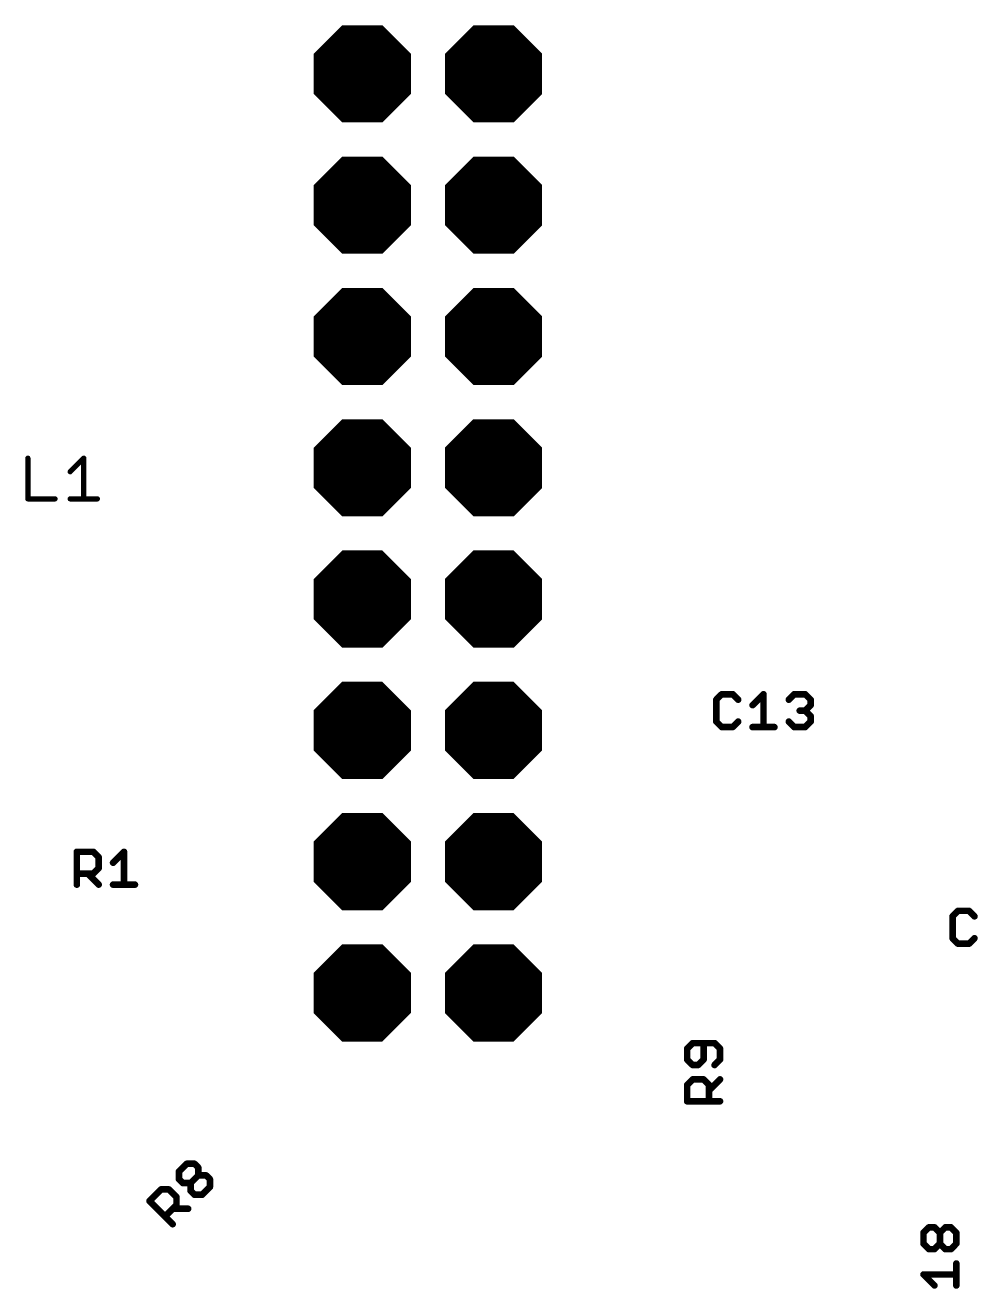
# Model space of a CAD drawing. Extents: x -38.3 to 35.6, y -39 to 39.9.
# Drawn here: x -19.22 to -0.79, y -14.61 to 9.83 of the extents above; entities that cross this region are included whole.
import ezdxf

# ---------------------------------------------------------------- set-up
doc = ezdxf.new("R2010")
doc.units = 0
doc.header["$MEASUREMENT"] = 0
doc.layers.get('0').update_dxf_attribs({"linetype": 'CONTINUOUS'})
doc.layers.add('25', color=253, linetype='CONTINUOUS')

# ---------------------------------------------------------------- blocks, each defined once
blk = doc.blocks.new('OCTAGONP')
at = {"const_width": 0.5}
blk.add_lwpolyline([(-0.25, -0.1036), (-0.25, 0.1036), (-0.1036, 0.25), (0.1036, 0.25), (0.25, 0.1036), (0.25, -0.1036), (0.1036, -0.25), (-0.1036, -0.25), (-0.25, -0.1036), (-0.25, 0.1036)], dxfattribs=at)

msp = doc.modelspace()

# ---------------------------------------------------------------- linework, layer by layer
at = {"layer": '25'}
for points, const_width in [([(-19.1708, 1.4559), (-19.1708, 0.6678)], 0.1016), ([(-18.3522, 1.1932), (-18.0895, 1.4559)], 0.1016), ([(-18.0895, 1.4559), (-18.0895, 0.6678)], 0.1016), ([(-19.1708, 0.6678), (-18.6454, 0.6678)], 0.1016), ([(-18.3522, 0.6678), (-17.8268, 0.6678)], 0.1016), ([(-5.7455, -3.111), (-5.8514, -3.2169)], 0.127), ([(-5.8514, -3.2169), (-5.8514, -3.6406)], 0.127), ([(-5.5337, -3.111), (-5.7455, -3.111)], 0.127), ([(-5.4277, -3.2169), (-5.5337, -3.111)], 0.127), ([(-5.1498, -3.3228), (-4.9379, -3.111)], 0.127), ([(-4.9379, -3.111), (-4.9379, -3.7465)], 0.127), ([(-4.4481, -3.2169), (-4.3422, -3.111)], 0.127), ([(-4.3422, -3.111), (-4.1304, -3.111)], 0.127), ([(-4.1304, -3.111), (-4.0244, -3.2169)], 0.127), ([(-4.0244, -3.2169), (-4.0244, -3.3228)], 0.127), ([(-4.1304, -3.4287), (-4.2363, -3.4287)], 0.127), ([(-4.0244, -3.3228), (-4.1304, -3.4287)], 0.127), ([(-4.1304, -3.4287), (-4.0244, -3.5347)], 0.127), ([(-5.8514, -3.6406), (-5.7455, -3.7465)], 0.127), ([(-5.5337, -3.7465), (-5.4277, -3.6406)], 0.127), ([(-4.3422, -3.7465), (-4.4481, -3.6406)], 0.127), ([(-4.0244, -3.6406), (-4.1304, -3.7465)], 0.127), ([(-4.0244, -3.5347), (-4.0244, -3.6406)], 0.127), ([(-5.7455, -3.7465), (-5.5337, -3.7465)], 0.127), ([(-5.1498, -3.7465), (-4.7261, -3.7465)], 0.127), ([(-4.1304, -3.7465), (-4.3422, -3.7465)], 0.127), ([(-18.2245, -6.7945), (-18.2245, -6.159)], 0.127), ([(-18.2245, -6.159), (-17.9067, -6.159)], 0.127), ([(-17.9067, -6.159), (-17.8008, -6.2649)], 0.127), ([(-17.5229, -6.3708), (-17.311, -6.159)], 0.127), ([(-17.311, -6.159), (-17.311, -6.7945)], 0.127), ([(-17.8008, -6.2649), (-17.8008, -6.4767)], 0.127), ([(-17.9067, -6.5827), (-18.2245, -6.5827)], 0.127), ([(-18.0127, -6.5827), (-17.8008, -6.7945)], 0.127), ([(-17.8008, -6.4767), (-17.9067, -6.5827)], 0.127), ([(-17.5229, -6.7945), (-17.0992, -6.7945)], 0.127), ([(-1.1735, -7.302), (-1.2794, -7.4079)], 0.127), ([(-0.9617, -7.302), (-1.1735, -7.302)], 0.127), ([(-0.8557, -7.4079), (-0.9617, -7.302)], 0.127), ([(-1.2794, -7.4079), (-1.2794, -7.8316)], 0.127), ([(-1.2794, -7.8316), (-1.1735, -7.9375)], 0.127), ([(-0.9617, -7.9375), (-0.8557, -7.8316)], 0.127), ([(-1.1735, -7.9375), (-0.9617, -7.9375)], 0.127), ([(-6.3081, -9.8602), (-6.414, -9.9661)], 0.127), ([(-6.414, -9.9661), (-6.414, -10.1779)], 0.127), ([(-5.8844, -9.8602), (-6.3081, -9.8602)], 0.127), ([(-6.0963, -10.1779), (-6.0963, -9.8602)], 0.127), ([(-5.7785, -9.9661), (-5.8844, -9.8602)], 0.127), ([(-5.7785, -10.1779), (-5.7785, -9.9661)], 0.127), ([(-6.414, -10.1779), (-6.3081, -10.2839)], 0.127), ([(-6.3081, -10.2839), (-6.2022, -10.2839)], 0.127), ([(-6.2022, -10.2839), (-6.0963, -10.1779)], 0.127), ([(-5.8844, -10.2839), (-5.7785, -10.1779)], 0.127), ([(-6.414, -10.6677), (-6.3081, -10.5618)], 0.127), ([(-6.3081, -10.5618), (-6.0963, -10.5618)], 0.127), ([(-6.0963, -10.5618), (-5.9903, -10.6677)], 0.127), ([(-5.9903, -10.7737), (-5.7785, -10.5618)], 0.127), ([(-6.414, -10.9855), (-6.414, -10.6677)], 0.127), ([(-5.9903, -10.6677), (-5.9903, -10.9855)], 0.127), ([(-5.7785, -10.9855), (-6.414, -10.9855)], 0.127), ([(-16.2477, -12.3434), (-16.0979, -12.1936)], 0.127), ([(-16.0979, -12.1936), (-15.9481, -12.1936)], 0.127), ([(-15.9481, -12.1936), (-15.8732, -12.2685)], 0.127), ([(-15.8732, -12.2685), (-15.8732, -12.4183)], 0.127), ([(-16.2477, -12.4932), (-16.2477, -12.3434)], 0.127), ([(-16.1728, -12.5681), (-16.2477, -12.4932)], 0.127), ([(-16.023, -12.5681), (-15.8732, -12.4183)], 0.127), ([(-15.8732, -12.4183), (-15.7234, -12.4183)], 0.127), ([(-15.7234, -12.4183), (-15.6485, -12.4932)], 0.127), ([(-15.6485, -12.4932), (-15.6486, -12.643)], 0.127), ([(-16.8188, -12.9145), (-16.5941, -12.6898)], 0.127), ([(-16.5941, -12.6898), (-16.4443, -12.6898)], 0.127), ([(-16.4443, -12.6898), (-16.2945, -12.8396)], 0.127), ([(-16.023, -12.5681), (-16.1728, -12.5681)], 0.127), ([(-16.023, -12.7179), (-16.023, -12.5681)], 0.127), ([(-15.9481, -12.7928), (-16.023, -12.7179)], 0.127), ([(-15.6486, -12.643), (-15.7983, -12.7928)], 0.127), ([(-16.3694, -13.3639), (-16.8188, -12.9145)], 0.127), ([(-16.2945, -12.9894), (-16.5192, -13.2141)], 0.127), ([(-16.2945, -12.8396), (-16.2945, -12.9894)], 0.127), ([(-15.7983, -12.7928), (-15.9481, -12.7928)], 0.127), ([(-16.3694, -13.0643), (-16.0698, -13.0643)], 0.127), ([(-1.842, -13.5284), (-1.7361, -13.4225)], 0.127), ([(-1.7361, -13.4225), (-1.6302, -13.4225)], 0.127), ([(-1.6302, -13.4225), (-1.5243, -13.5284)], 0.127), ([(-1.5243, -13.5284), (-1.4183, -13.4225)], 0.127), ([(-1.4183, -13.4225), (-1.3124, -13.4225)], 0.127), ([(-1.3124, -13.4225), (-1.2065, -13.5284)], 0.127), ([(-1.842, -13.7402), (-1.842, -13.5284)], 0.127), ([(-1.7361, -13.8461), (-1.842, -13.7402)], 0.127), ([(-1.5243, -13.7402), (-1.6302, -13.8461)], 0.127), ([(-1.5243, -13.7402), (-1.5243, -13.5284)], 0.127), ([(-1.4183, -13.8461), (-1.5243, -13.7402)], 0.127), ([(-1.2065, -13.7402), (-1.3124, -13.8461)], 0.127), ([(-1.2065, -13.5284), (-1.2065, -13.7402)], 0.127), ([(-1.6302, -13.8461), (-1.7361, -13.8461)], 0.127), ([(-1.3124, -13.8461), (-1.4183, -13.8461)], 0.127), ([(-1.2065, -14.5478), (-1.2065, -14.1241)], 0.127), ([(-1.6302, -14.5478), (-1.842, -14.3359)], 0.127), ([(-1.842, -14.3359), (-1.2065, -14.3359)], 0.127)]:
    msp.add_lwpolyline(points, dxfattribs=dict(at, const_width=const_width))
for points, const_width in [([(-19.1454, 1.4559, 1), (-19.1962, 1.4559)], 0.0508), ([(-18.0641, 1.4559, 1), (-18.1149, 1.4559)], 0.0508), ([(-18.0716, 1.4379, 1), (-18.1075, 1.4738)], 0.0508), ([(-18.3702, 1.2111, 1), (-18.3343, 1.1752)], 0.0508), ([(-19.1708, 0.6932, 1), (-19.1708, 0.6424)], 0.0508), ([(-19.1962, 0.6678, 1), (-19.1454, 0.6678)], 0.0508), ([(-18.6454, 0.6424, 1), (-18.6454, 0.6932)], 0.0508), ([(-18.3522, 0.6932, 1), (-18.3522, 0.6424)], 0.0508), ([(-18.1149, 0.6678, 1), (-18.0641, 0.6678)], 0.0508), ([(-17.8268, 0.6424, 1), (-17.8268, 0.6932)], 0.0508), ([(-5.8197, -3.2169, 1), (-5.8832, -3.2169)], 0.0635), ([(-5.8739, -3.1944, 1), (-5.829, -3.2393)], 0.0635), ([(-5.7455, -3.0792, 1), (-5.7455, -3.1427)], 0.0635), ([(-5.723, -3.1334, 1), (-5.7679, -3.0885)], 0.0635), ([(-5.5112, -3.0885, 1), (-5.5561, -3.1334)], 0.0635), ([(-5.5337, -3.1427, 1), (-5.5337, -3.0792)], 0.0635), ([(-5.4502, -3.2393, 1), (-5.4053, -3.1944)], 0.0635), ([(-4.9062, -3.111, 1), (-4.9697, -3.111)], 0.0635), ([(-4.9155, -3.1334, 1), (-4.9604, -3.0885)], 0.0635), ([(-4.4706, -3.1944, 1), (-4.4257, -3.2393)], 0.0635), ([(-4.3422, -3.0792, 1), (-4.3422, -3.1427)], 0.0635), ([(-4.3198, -3.1334, 1), (-4.3647, -3.0885)], 0.0635), ([(-4.1079, -3.0885, 1), (-4.1528, -3.1334)], 0.0635), ([(-4.1304, -3.1427, 1), (-4.1304, -3.0792)], 0.0635), ([(-3.9927, -3.2169, 1), (-4.0562, -3.2169)], 0.0635), ([(-4.0469, -3.2393, 1), (-4.002, -3.1944)], 0.0635), ([(-5.1722, -3.3004, 1), (-5.1273, -3.3453)], 0.0635), ([(-4.2363, -3.397, 1), (-4.2363, -3.4605)], 0.0635), ([(-4.1079, -3.4063, 1), (-4.1528, -3.4512)], 0.0635), ([(-4.1528, -3.4063, 1), (-4.1079, -3.4512)], 0.0635), ([(-4.1304, -3.4605, 1), (-4.1304, -3.397)], 0.0635), ([(-4.0562, -3.3228, 1), (-3.9927, -3.3228)], 0.0635), ([(-4.002, -3.3453, 1), (-4.0469, -3.3004)], 0.0635), ([(-5.8832, -3.6406, 1), (-5.8197, -3.6406)], 0.0635), ([(-5.829, -3.6181, 1), (-5.8739, -3.663)], 0.0635), ([(-5.4053, -3.663, 1), (-5.4502, -3.6181)], 0.0635), ([(-4.4257, -3.6181, 1), (-4.4706, -3.663)], 0.0635), ([(-3.9927, -3.5347, 1), (-4.0562, -3.5347)], 0.0635), ([(-4.0562, -3.6406, 1), (-3.9927, -3.6406)], 0.0635), ([(-4.0469, -3.5571, 1), (-4.002, -3.5122)], 0.0635), ([(-4.002, -3.663, 1), (-4.0469, -3.6181)], 0.0635), ([(-5.7455, -3.7147, 1), (-5.7455, -3.7783)], 0.0635), ([(-5.7679, -3.769, 1), (-5.723, -3.724)], 0.0635), ([(-5.5561, -3.724, 1), (-5.5112, -3.769)], 0.0635), ([(-5.5337, -3.7783, 1), (-5.5337, -3.7147)], 0.0635), ([(-5.1498, -3.7147, 1), (-5.1498, -3.7783)], 0.0635), ([(-4.9697, -3.7465, 1), (-4.9062, -3.7465)], 0.0635), ([(-4.7261, -3.7783, 1), (-4.7261, -3.7147)], 0.0635), ([(-4.3422, -3.7147, 1), (-4.3422, -3.7783)], 0.0635), ([(-4.3647, -3.769, 1), (-4.3198, -3.724)], 0.0635), ([(-4.1528, -3.724, 1), (-4.1079, -3.769)], 0.0635), ([(-4.1304, -3.7783, 1), (-4.1304, -3.7147)], 0.0635), ([(-18.1928, -6.159, 1), (-18.2563, -6.159)], 0.0635), ([(-18.2245, -6.1272, 1), (-18.2245, -6.1907)], 0.0635), ([(-17.8843, -6.1365, 1), (-17.9292, -6.1814)], 0.0635), ([(-17.9067, -6.1907, 1), (-17.9067, -6.1272)], 0.0635), ([(-17.2793, -6.159, 1), (-17.3428, -6.159)], 0.0635), ([(-17.2886, -6.1814, 1), (-17.3335, -6.1365)], 0.0635), ([(-17.7691, -6.2649, 1), (-17.8326, -6.2649)], 0.0635), ([(-17.8233, -6.2873, 1), (-17.7784, -6.2424)], 0.0635), ([(-17.5453, -6.3484, 1), (-17.5004, -6.3933)], 0.0635), ([(-18.2245, -6.5509, 1), (-18.2245, -6.6144)], 0.0635), ([(-17.9902, -6.5602, 1), (-18.0351, -6.6051)], 0.0635), ([(-17.9292, -6.5602, 1), (-17.8843, -6.6051)], 0.0635), ([(-17.9067, -6.6144, 1), (-17.9067, -6.5509)], 0.0635), ([(-17.8326, -6.4767, 1), (-17.7691, -6.4767)], 0.0635), ([(-17.7784, -6.4992, 1), (-17.8233, -6.4543)], 0.0635), ([(-18.2563, -6.7945, 1), (-18.1928, -6.7945)], 0.0635), ([(-17.8233, -6.817, 1), (-17.7784, -6.772)], 0.0635), ([(-17.5229, -6.7628, 1), (-17.5229, -6.8262)], 0.0635), ([(-17.3428, -6.7945, 1), (-17.2793, -6.7945)], 0.0635), ([(-17.0992, -6.8262, 1), (-17.0992, -6.7628)], 0.0635), ([(-1.1735, -7.2702, 1), (-1.1735, -7.3337)], 0.0635), ([(-1.151, -7.3244, 1), (-1.1959, -7.2795)], 0.0635), ([(-0.9392, -7.2795, 1), (-0.9841, -7.3244)], 0.0635), ([(-0.9617, -7.3337, 1), (-0.9617, -7.2702)], 0.0635), ([(-1.2477, -7.4079, 1), (-1.3112, -7.4079)], 0.0635), ([(-1.3019, -7.3854, 1), (-1.257, -7.4303)], 0.0635), ([(-0.8782, -7.4303, 1), (-0.8333, -7.3854)], 0.0635), ([(-1.257, -7.8091, 1), (-1.3019, -7.854)], 0.0635), ([(-1.3112, -7.8316, 1), (-1.2477, -7.8316)], 0.0635), ([(-0.8333, -7.854, 1), (-0.8782, -7.8091)], 0.0635), ([(-1.1735, -7.9058, 1), (-1.1735, -7.9692)], 0.0635), ([(-1.1959, -7.96, 1), (-1.151, -7.915)], 0.0635), ([(-0.9841, -7.915, 1), (-0.9392, -7.96)], 0.0635), ([(-0.9617, -7.9692, 1), (-0.9617, -7.9058)], 0.0635), ([(-6.3823, -9.9661, 1), (-6.4458, -9.9661)], 0.0635), ([(-6.4365, -9.9436, 1), (-6.3916, -9.9885)], 0.0635), ([(-6.3081, -9.8284, 1), (-6.3081, -9.8919)], 0.0635), ([(-6.2857, -9.8826, 1), (-6.3306, -9.8377)], 0.0635), ([(-6.0645, -9.8602, 1), (-6.128, -9.8602)], 0.0635), ([(-5.862, -9.8377, 1), (-5.9069, -9.8826)], 0.0635), ([(-5.8844, -9.8919, 1), (-5.8844, -9.8284)], 0.0635), ([(-5.7468, -9.9661, 1), (-5.8102, -9.9661)], 0.0635), ([(-5.801, -9.9885, 1), (-5.756, -9.9436)], 0.0635), ([(-6.4458, -10.1779, 1), (-6.3823, -10.1779)], 0.0635), ([(-6.3916, -10.1555, 1), (-6.4365, -10.2004)], 0.0635), ([(-6.3081, -10.2521, 1), (-6.3081, -10.3156)], 0.0635), ([(-6.3306, -10.3063, 1), (-6.2857, -10.2614)], 0.0635), ([(-6.2246, -10.2614, 1), (-6.1797, -10.3063)], 0.0635), ([(-6.2022, -10.3156, 1), (-6.2022, -10.2521)], 0.0635), ([(-6.128, -10.1779, 1), (-6.0645, -10.1779)], 0.0635), ([(-6.0738, -10.2004, 1), (-6.1187, -10.1555)], 0.0635), ([(-5.9069, -10.2614, 1), (-5.862, -10.3063)], 0.0635), ([(-5.8102, -10.1779, 1), (-5.7468, -10.1779)], 0.0635), ([(-5.756, -10.2004, 1), (-5.801, -10.1555)], 0.0635), ([(-6.3081, -10.5301, 1), (-6.3081, -10.5936)], 0.0635), ([(-6.2857, -10.5843, 1), (-6.3306, -10.5394)], 0.0635), ([(-6.0738, -10.5394, 1), (-6.1187, -10.5843)], 0.0635), ([(-6.0963, -10.5936, 1), (-6.0963, -10.5301)], 0.0635), ([(-5.756, -10.5843, 1), (-5.801, -10.5394)], 0.0635), ([(-6.3823, -10.6677, 1), (-6.4458, -10.6677)], 0.0635), ([(-6.4365, -10.6453, 1), (-6.3916, -10.6902)], 0.0635), ([(-5.9586, -10.6677, 1), (-6.0221, -10.6677)], 0.0635), ([(-6.0128, -10.7512, 1), (-5.9679, -10.7961)], 0.0635), ([(-6.0128, -10.6902, 1), (-5.9679, -10.6453)], 0.0635), ([(-6.4458, -10.9855, 1), (-6.3823, -10.9855)], 0.0635), ([(-6.414, -10.9537, 1), (-6.414, -11.0173)], 0.0635), ([(-6.0221, -10.9855, 1), (-5.9586, -10.9855)], 0.0635), ([(-5.7785, -11.0173, 1), (-5.7785, -10.9537)], 0.0635), ([(-16.0979, -12.1619, 1), (-16.0979, -12.2254)], 0.0635), ([(-16.0755, -12.2161, 1), (-16.1204, -12.1712)], 0.0635), ([(-15.9257, -12.1712, 1), (-15.9706, -12.2161)], 0.0635), ([(-15.9481, -12.2254, 1), (-15.9481, -12.1619)], 0.0635), ([(-15.8415, -12.2685, 1), (-15.905, -12.2685)], 0.0635), ([(-15.8957, -12.291, 1), (-15.8508, -12.2461)], 0.0635), ([(-16.216, -12.3434, 1), (-16.2795, -12.3434)], 0.0635), ([(-16.2702, -12.321, 1), (-16.2253, -12.3659)], 0.0635), ([(-16.2253, -12.4708, 1), (-16.2702, -12.5157)], 0.0635), ([(-16.2795, -12.4932, 1), (-16.216, -12.4932)], 0.0635), ([(-15.8732, -12.3866, 1), (-15.8732, -12.4501)], 0.0635), ([(-15.905, -12.4183, 1), (-15.8415, -12.4183)], 0.0635), ([(-15.8508, -12.4408, 1), (-15.8957, -12.3959)], 0.0635), ([(-15.701, -12.3959, 1), (-15.7459, -12.4408)], 0.0635), ([(-15.7234, -12.4501, 1), (-15.7234, -12.3866)], 0.0635), ([(-15.6168, -12.4932, 1), (-15.6803, -12.4932)], 0.0635), ([(-15.671, -12.5157, 1), (-15.6261, -12.4708)], 0.0635), ([(-16.5941, -12.658, 1), (-16.5941, -12.7215)], 0.0635), ([(-16.5716, -12.7122, 1), (-16.6165, -12.6673)], 0.0635), ([(-16.4218, -12.6673, 1), (-16.4667, -12.7122)], 0.0635), ([(-16.4443, -12.7215, 1), (-16.4443, -12.658)], 0.0635), ([(-16.1728, -12.5364, 1), (-16.1728, -12.5999)], 0.0635), ([(-16.1953, -12.5906, 1), (-16.1504, -12.5457)], 0.0635), ([(-15.9913, -12.5681, 1), (-16.0548, -12.5681)], 0.0635), ([(-16.0548, -12.7179, 1), (-15.9913, -12.7179)], 0.0635), ([(-16.0455, -12.5457, 1), (-16.0006, -12.5906)], 0.0635), ([(-16.0006, -12.6955, 1), (-16.0455, -12.7404)], 0.0635), ([(-16.023, -12.5999, 1), (-16.023, -12.5364)], 0.0635), ([(-15.6803, -12.643, 1), (-15.6168, -12.643)], 0.0635), ([(-15.6261, -12.6655, 1), (-15.671, -12.6206)], 0.0635), ([(-16.7963, -12.892, 1), (-16.8412, -12.9369)], 0.0635), ([(-16.8412, -12.892, 1), (-16.7963, -12.9369)], 0.0635), ([(-16.2627, -12.8396, 1), (-16.3262, -12.8396)], 0.0635), ([(-16.3169, -12.862, 1), (-16.272, -12.8171)], 0.0635), ([(-16.272, -13.0118, 1), (-16.3169, -12.9669)], 0.0635), ([(-15.9481, -12.7611, 1), (-15.9481, -12.8246)], 0.0635), ([(-15.9706, -12.8153, 1), (-15.9257, -12.7704)], 0.0635), ([(-15.8208, -12.7704, 1), (-15.7759, -12.8153)], 0.0635), ([(-15.7983, -12.8246, 1), (-15.7983, -12.7611)], 0.0635), ([(-16.5416, -13.1916, 1), (-16.4967, -13.2365)], 0.0635), ([(-16.3694, -13.0325, 1), (-16.3694, -13.096)], 0.0635), ([(-16.3262, -12.9894, 1), (-16.2627, -12.9894)], 0.0635), ([(-16.0698, -13.096, 1), (-16.0698, -13.0325)], 0.0635), ([(-16.3918, -13.3863, 1), (-16.3469, -13.3414)], 0.0635), ([(-1.7361, -13.3907, 1), (-1.7361, -13.4542)], 0.0635), ([(-1.7137, -13.4449, 1), (-1.7586, -13.4)], 0.0635), ([(-1.6077, -13.4, 1), (-1.6526, -13.4449)], 0.0635), ([(-1.6302, -13.4542, 1), (-1.6302, -13.3907)], 0.0635), ([(-1.4183, -13.3907, 1), (-1.4183, -13.4542)], 0.0635), ([(-1.3959, -13.4449, 1), (-1.4408, -13.4)], 0.0635), ([(-1.29, -13.4, 1), (-1.3349, -13.4449)], 0.0635), ([(-1.3124, -13.4542, 1), (-1.3124, -13.3907)], 0.0635), ([(-1.8103, -13.5284, 1), (-1.8738, -13.5284)], 0.0635), ([(-1.8645, -13.5059, 1), (-1.8196, -13.5508)], 0.0635), ([(-1.8196, -13.7178, 1), (-1.8645, -13.7627)], 0.0635), ([(-1.4925, -13.5284, 1), (-1.556, -13.5284)], 0.0635), ([(-1.5467, -13.5059, 1), (-1.5018, -13.5508)], 0.0635), ([(-1.5018, -13.7178, 1), (-1.5467, -13.7627)], 0.0635), ([(-1.5467, -13.5508, 1), (-1.5018, -13.5059)], 0.0635), ([(-1.5018, -13.7627, 1), (-1.5467, -13.7178)], 0.0635), ([(-1.1748, -13.5284, 1), (-1.2383, -13.5284)], 0.0635), ([(-1.184, -13.7627, 1), (-1.229, -13.7178)], 0.0635), ([(-1.229, -13.5508, 1), (-1.184, -13.5059)], 0.0635), ([(-1.8738, -13.7402, 1), (-1.8103, -13.7402)], 0.0635), ([(-1.7361, -13.8144, 1), (-1.7361, -13.8779)], 0.0635), ([(-1.7586, -13.8686, 1), (-1.7137, -13.8237)], 0.0635), ([(-1.6526, -13.8237, 1), (-1.6077, -13.8686)], 0.0635), ([(-1.6302, -13.8779, 1), (-1.6302, -13.8144)], 0.0635), ([(-1.556, -13.7402, 1), (-1.4925, -13.7402)], 0.0635), ([(-1.4183, -13.8144, 1), (-1.4183, -13.8779)], 0.0635), ([(-1.4408, -13.8686, 1), (-1.3959, -13.8237)], 0.0635), ([(-1.3349, -13.8237, 1), (-1.29, -13.8686)], 0.0635), ([(-1.3124, -13.8779, 1), (-1.3124, -13.8144)], 0.0635), ([(-1.2383, -13.7402, 1), (-1.1748, -13.7402)], 0.0635), ([(-1.1748, -14.1241, 1), (-1.2383, -14.1241)], 0.0635), ([(-1.842, -14.3042, 1), (-1.842, -14.3677)], 0.0635), ([(-1.8196, -14.3135, 1), (-1.8645, -14.3584)], 0.0635), ([(-1.2065, -14.3677, 1), (-1.2065, -14.3042)], 0.0635), ([(-1.6526, -14.5702, 1), (-1.6077, -14.5253)], 0.0635), ([(-1.2383, -14.5478, 1), (-1.1748, -14.5478)], 0.0635)]:
    msp.add_lwpolyline(points, format="xyb", dxfattribs=dict(at, const_width=const_width))

# ---------------------------------------------------------------- block references
at = {"layer": '25', "xscale": 1.879599999999999, "yscale": 1.879599999999999, "rotation": 90}
for p in [(-12.7, 8.89), (-12.7, 8.89), (-10.16, 8.89), (-10.16, 8.89), (-12.7, 6.35), (-12.7, 6.35), (-10.16, 6.35), (-10.16, 6.35), (-12.7, 3.81), (-12.7, 3.81), (-10.16, 3.81), (-10.16, 3.81), (-12.7, 1.27), (-12.7, 1.27), (-10.16, 1.27), (-10.16, 1.27), (-12.7, -1.27), (-12.7, -1.27), (-10.16, -1.27), (-10.16, -1.27), (-12.7, -3.81), (-12.7, -3.81), (-10.16, -3.81), (-10.16, -3.81), (-12.7, -6.35), (-12.7, -6.35), (-10.16, -6.35), (-10.16, -6.35), (-12.7, -8.89), (-12.7, -8.89), (-10.16, -8.89), (-10.16, -8.89)]:
    msp.add_blockref('OCTAGONP', p, dxfattribs=at)

doc.saveas('drawing.dxf')
